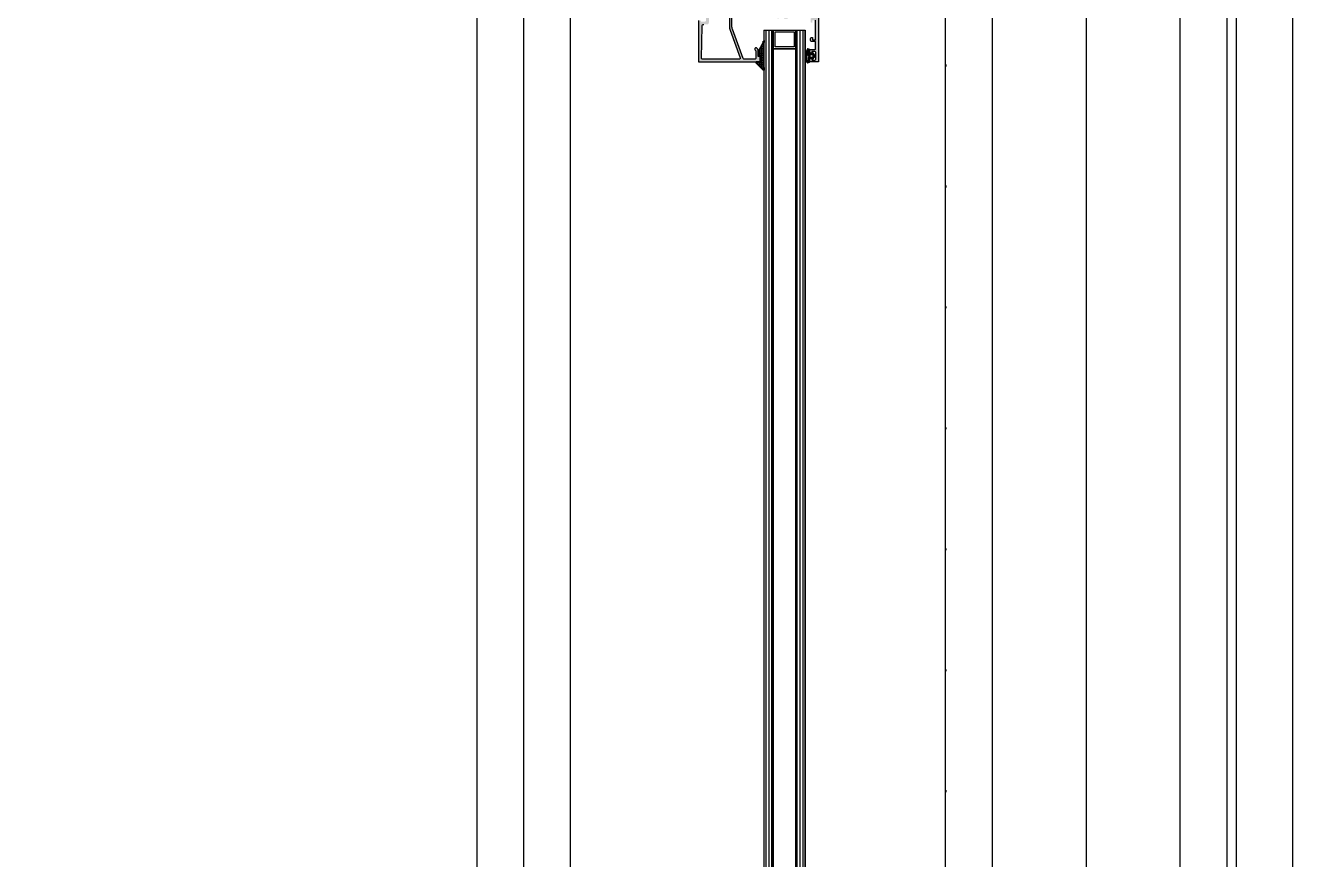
# Model space of a CAD drawing. Header units: inches. Extents: x 21 to 32698, y 13 to 3712.
# Drawn here: x 12782.7 to 12850.2, y 1342.1 to 1386.6 of the extents above; entities that cross this region are included whole.
import ezdxf

# ---------------------------------------------------------------- set-up
doc = ezdxf.new("R2010")
doc.units = ezdxf.units.IN
doc.header["$MEASUREMENT"] = 0
doc.set_wipeout_variables(frame=1)
doc.linetypes.add('DOT', pattern=[6.349999999999998, 0, -6.349999999999998])
doc.linetypes.add('IMPORT-HIDDEN2', pattern=[47.625, 31.75, -15.875])
for name, color, linetype, lineweight in [('Z_MİM_-KM-BEAM-RAY', 8, 'DOT', 25), ('Z_MİM_-KM-GLAZ', 8, 'Continuous', 25), ('Z_MİM_-KM-GLAZ-CURT', 8, 'Continuous', 25), ('Z_MİM_-KM-IZO-THERMAL', 8, 'Continuous', 25), ('Z_MİM_-KM-IZO-THERMAL-ROCKWOOL', 8, 'BATTING', 25), ('Z_MİM_-KM-PAINT', 8, 'Continuous', 25), ('Z_MİM_-KM-RAY-1', 8, 'IMPORT-HIDDEN2', 25), ('Z_MİM_-KM-WALL', 8, 'Continuous', 25), ('Z_MİM_-KM-WALL-PL', 8, 'Continuous', 25), ('Z_MİM_-KM-WALL-PLASTER', 8, 'Continuous', 25), ('Z_MİM_aksesuar_k', 8, 'Continuous', 25), ('Z_MİM_fitiller_k', 8, 'Continuous', 25), ('Z_MİM_hatch_k', 8, 'Continuous', 25), ('Z_MİM_PROFIL', 8, 'Continuous', 25)]:
    doc.layers.add(name, color=color, linetype=linetype, lineweight=lineweight)
doc.linetypes.add('BATTING', pattern='A,0.00254,-2.54,[134,ltypeshp.shx,S=2.54,R=0,X=-2.54,Y=0],-5.08,[134,ltypeshp.shx,S=2.54,R=180,X=2.54,Y=0],-2.54', length=10.16254)

# ---------------------------------------------------------------- blocks, each defined once
blk = doc.blocks.new('*U176')
blk.add_wipeout([(159.9999999999272, -24.99999999999997), (160.0000000001746, 16.500000001884473), (-5.820766091346741e-11, 16.500000002364686), (2.3283064365386963e-10, -24.99999999999997)])
at = {"layer": 'Z_MİM_fitiller_k'}
h = blk.add_hatch(dxfattribs=at)
h.set_pattern_fill('NET', color=256, scale=0.03, angle=-1.27e-14, style=0)
h.set_pattern_definition([(360, (-330.7044446549495, -43.6145576889854), (0, 0.09525), []), (90, (-330.7044446549495, -43.6145576889854), (-0.09525, 0), [])])
h.paths.add_polyline_path([(82.12681905523641, -9.884391610488834), (82.06707337381084, -9.938162723767176, -0.2735879079652654), (81.86745168702909, -9.978359863256642), (81.7575611077831, -9.940055760579725), (81.62022392073413, -9.865201998317216), (81.30241833355976, -9.716813814222421), (81.26561184019083, -9.6738570680158), (81.28709021330577, -9.655453821319696), (81.30703102318802, -9.656991384552398), (81.79795201261294, -9.702487519641007, 0.1083735473386312), (81.81496919995406, -9.704522907036885), (82.32226354283048, -9.71975171219239), (82.4883658766863, -9.712126850850481), (82.74994099411413, -9.664739485226178), (82.8032228205935, -9.661144653290117), (82.83322282059817, -9.661144653290117), (82.8532228205935, -9.68114465330874), (82.8532228205935, -9.71114465329012), (82.83322282059817, -9.75114465330408), (82.4726516864146, -10.10439161048417), (82.41265168642856, -10.10439161048417), (82.41265168642856, -9.884391610488834)])
at = {"layer": 'Z_MİM_hatch_k'}
h = blk.add_hatch(dxfattribs=at)
h.set_pattern_fill('NET3', color=256, scale=0.025, angle=89.99999999999999, style=0)
h.set_pattern_definition([(90, (-307.99347949886, -43.53574921165074), (-0.079375, 0), []), (149.9999999999999, (-307.99347949886, -43.53574921165074), (-0.0396875, -0.0687407664253898), []), (210, (-307.99347949886, -43.53574921165074), (0.0396875, -0.0687407664253899), [])])
h.paths.add_polyline_path([(82.0352309126523, -7.492474921375119), (81.81309771201339, -7.418636514201367), (81.72054354887221, -7.363297526772668, -0.7702234241018627), (81.74745867952005, -7.301062520129207), (81.94341930666705, -7.311831439753603, -0.0006406272235412), (81.94354523586809, -7.311807818665697, -0.1257904772710704), (81.96825731926366, -7.313444361045553, 0.8555699995164774), (81.98045326607534, -7.300682615490231, -0.1962615682786721), (81.96155504243215, -7.304391610484173), (81.79782280781075, -7.303771838780093, -0.4117632478994036), (81.75027729741994, -7.253805691261375, -0.4056575530331353), (81.7702687130426, -7.234391610488827), (81.95026871304724, -7.234391610488827, 0.414213562373761), (81.97026871304259, -7.214391610493492), (81.97026871304259, -7.124124611030865), (81.93025462654182, -7.124124611030865, -0.7159756942959973), (81.91805365135659, -7.088277333510647), (82.03460366051875, -6.998544332945326, -0.1655176740834594), (82.04680463565745, -6.994391610474862), (82.14373279256978, -6.994391610474862, -0.1655176740834616), (82.15593376770849, -6.998544332945326), (82.27248377687064, -7.088277333510647, -0.715975694295998), (82.26028280168538, -7.124124611030865), (82.2202687130426, -7.124124611030865), (82.2202687130426, -7.214391610493492, 0.4142135623727623), (82.24026871303795, -7.234391610488827), (82.40026871304725, -7.234391610488827, -0.4142135623729288), (82.42026871304259, -7.254391610484177), (82.46941328797253, -7.349657261140251, -0.2183144970098696), (82.45204394439936, -7.387541826094107), (82.32758685200241, -7.489991231124449)])
h.paths.add_polyline_path([(82.28301805619849, -7.420367336367789, 0.1774617136557717), (82.315223956306, -7.408253705526306), (82.33166170500917, -7.394095577254488, -0.2035105820344177), (82.39839652165537, -7.362615595154067, 0.7326565381488181), (82.40447773576015, -7.355150345155577, 0.4103633607472748), (82.39775672078834, -7.350351843798136, 0.4164829174914815), (82.38928608855927, -7.346936100955659), (82.35026871304727, -7.304391610484173), (82.16953463213284, -7.304391610484173, -0.1962615682788122), (82.13454192153877, -7.290105896211769, 0.6644946977371342), (82.10054483729178, -7.304391610484173), (82.09245782530633, -7.318145092717911, -0.2190930893685969), (82.01891432929551, -7.338099115948722), (81.85551205299558, -7.3359999989174, -0.1376462474072802), (81.7970270196325, -7.331609524392121, 1.387643710251261), (81.79596132576698, -7.352670208459329), (81.84618879988555, -7.361247975473829), (82.04665568136842, -7.42237533703593)], flags=16)
h.paths.add_polyline_path([(82.16026871305657, -7.214391610493492), (82.16026871305657, -7.098608073593652, 0.2558587809020803), (82.15104207877302, -7.081757714787102), (82.12220212855608, -7.063318740577968, 0.2923544259041921), (82.06833530092842, -7.063318740158877), (82.03949534754501, -7.081757715625285, 0.2558587844404029), (82.03026871305191, -7.098608074524975), (82.03026871305191, -7.214391610493492, 0.4142135623729288), (82.05026871304726, -7.234391610488827), (82.14026871303794, -7.234391610488827, 0.4142135623729288)], flags=16)
at = {"layer": 'Z_MİM_PROFIL'}
h = blk.add_hatch(color=256, dxfattribs=at)
h.paths.add_polyline_path([(79.79436741516692, -8.634391610512111), (78.91265168640528, -8.634391610512125), (78.03093595766694, -8.634391610512125, 0.8430389971078458), (77.97265168641461, -8.644391610498147), (77.97265168641461, -8.664391610493494), (78.02976860107155, -8.87755483794173), (78.0579239364597, -8.885099037319037, -0.5731460966447334), (78.06690186959456, -8.918424866699228), (78.02786092852475, -8.957465807745775, -0.1763269807107753), (78.01546190775697, -8.963247566089578), (77.77526635871033, -8.984261953645929, -0.4400105308898908), (77.74265168640994, -8.954376112717739), (77.74265168640994, -8.895253108559713, -0.1754523787634017), (77.74960504804041, -8.876047576569562), (77.84265168640995, -8.76439161049349), (77.84265168640995, -8.632783210814537), (77.7463933707564, -8.617537391373501, -0.3689194771093498), (77.71265074935508, -8.578029857740347), (77.71265074935508, -8.456534042629954, -0.4610063144275281), (77.75890812795842, -8.417026509020088), (78.08952112299156, -8.469390463201876, 0.461006314427708), (78.11264981228159, -8.449636696396936), (78.11264981228159, -7.744389736374444), (78.14264793816254, -7.714391610493492), (78.11264981228159, -7.684393484612542), (78.11264981228159, -6.954391610484178), (77.75265168641927, -6.954391610484178), (77.75265168641927, -7.144391610474868, -0.4142135623730949), (77.69265168640995, -7.204391610484178), (77.57265168641459, -7.204391610484178, -0.4142135623733172), (77.51265168640529, -7.144391610474868), (77.51265168640529, -7.104391610484183), (77.6326516864239, -7.104391610484183), (77.6326516864239, -6.934391610488829), (76.59265168640995, -6.934391610488829), (76.59265168640995, -7.104391610484183), (76.7126516864053, -7.104391610484183), (76.7126516864053, -7.144391610474868, -0.4142135623733172), (76.65265168641926, -7.204391610484178), (76.55265168641927, -7.204391610484178, -0.4142135623724292), (76.49265168640994, -7.144391610474868), (76.49265168640994, -6.944391610474866), (76.09265168640995, -6.944391610474866, 0.4142135623721794), (76.07265168641457, -6.964391610493492), (76.07265168641457, -7.234391610488843), (75.93589650770882, -7.234391610488843, -0.3129018860481769), (75.88906289824517, -7.201901979559637), (75.87391824262448, -7.161395758112504, -0.5233430778442544), (75.89265168640995, -7.134391610488831), (75.95265168641927, -7.134391610488831, 0.414213562372887), (75.9726516864146, -7.114391610493496), (75.9726516864146, -6.974391610502807, 0.4142135623731618), (75.92265168641461, -6.924391610502808), (75.56265168640527, -6.924391610502808, 0.4142135623730951), (75.51265168640529, -6.974391610502807), (75.51265168640529, -7.114391610493496, 0.4142135623730951), (75.53265168642392, -7.134391610488831), (75.59265168640995, -7.134391610488831, -0.5233430778443291), (75.6113851301954, -7.161395758112504), (75.5962404745747, -7.201901979559637, -0.3129018860480437), (75.54940686511108, -7.234391610488843), (75.4126516864053, -7.234391610488843), (75.4126516864053, -6.804391610484173, -0.4142135623730951), (75.43265168642392, -6.784391610488839), (82.39265168640995, -6.784391610488825, -0.4142135623722627), (82.41265168640528, -6.804391610484173), (82.41265168640528, -7.234391610488827), (82.27589650769949, -7.234391610488827, -0.3129018860483042), (82.22906289825914, -7.201901979559637), (82.21391824263846, -7.161395758112489, -0.5233430778443291), (82.23265168642392, -7.134391610488831), (82.29265168640995, -7.134391610488831, 0.4142135623722627), (82.3126516864053, -7.114391610493483), (82.3126516864053, -6.974391610502807, 0.4142135623730951), (82.26265168640528, -6.924391610502794), (81.90265168641928, -6.924391610502794, 0.4142135623731282), (81.85265168641926, -6.974391610502807), (81.85265168641926, -7.114391610493483, 0.4142135623744271), (81.87265168641459, -7.134391610488831), (81.93265168642392, -7.134391610488831, -0.5233430778433408), (81.95138513020937, -7.161395758112489), (81.9362404745887, -7.201901979559637, -0.3129018860482419), (81.88940686512504, -7.234391610488827), (81.75265168641926, -7.234391610488827), (81.75265168641926, -6.964391610493492, 0.4142135623730951), (81.73265168642394, -6.944391610474866), (81.33265168642392, -6.944391610474866), (81.33265168642392, -7.144391610474856, -0.414213562373095), (81.27265168641459, -7.204391610484178), (81.17265168641461, -7.204391610484178, -0.4142135623735391), (81.1126516864053, -7.144391610474856), (81.1126516864053, -7.104391610484171), (81.23265168642392, -7.104391610484171), (81.23265168642392, -6.934391610488829), (80.19265168640995, -6.934391610488829), (80.19265168640995, -7.104391610484171), (80.31265168640527, -7.104391610484171), (80.31265168640527, -7.144391610474856, -0.4142135623726512), (80.25265168641928, -7.204391610484178), (80.13265168642388, -7.204391610484178, -0.4142135623733723), (80.07265168641457, -7.144391610474856), (80.07265168641457, -6.954391610484178), (79.71265356052898, -6.954391610484178), (79.71265356052898, -7.684393484612527), (79.68265543467132, -7.714391610493492), (79.71265356052898, -7.744389736374444), (79.71265356052898, -8.449636696396936, 0.4610063144275047), (79.7357822498423, -8.469390463201863), (80.06639524487544, -8.417026509020076, -0.4610063144277004), (80.11265262347878, -8.456534042629954), (80.11265262347878, -8.578029857740347, -0.3689194771094593), (80.07891000207745, -8.617537391373485), (79.98265168642392, -8.632783210814537), (79.98265168642392, -8.76439161049349), (80.07569832479346, -8.876047576569562, -0.175452378762938), (80.08265168642392, -8.895253108559713), (80.08265168642392, -8.954376112717739, -0.4400105308894535), (80.05003701412352, -8.984261953645929), (79.8098414650769, -8.963247566089565, -0.1763269807108412), (79.79744244428583, -8.957465807745763), (79.75840150323928, -8.918424866699214, -0.5731460966434648), (79.76737943637417, -8.885099037319023), (79.79553477176229, -8.87755483794173), (79.85265168641926, -8.664391610493482), (79.85265168641926, -8.644391610498147, 0.8430389971075625)])
h.paths.add_polyline_path([(79.54265356053365, -8.474391610502806), (79.54265356053365, -8.274391610502803), (79.5726535605383, -8.274391610502803), (79.5726535605383, -7.154391610484168), (79.54265356053365, -7.154391610484168), (79.54265356053365, -6.954391610484178), (78.91265168640528, -6.954391610484178), (78.28264981230022, -6.954391610484178), (78.28264981230022, -7.154391610484182), (78.25264981229556, -7.154391610484182), (78.25264981229556, -8.274391610502803), (78.28264981230022, -8.274391610502803), (78.28264981230022, -8.474391610502806), (78.91265168640528, -8.474391610502806)], flags=16)
at = {"layer": 'Z_MİM_PROFIL', "ltscale": 10}
h = blk.add_hatch(color=256, dxfattribs=at)
edge = h.paths.add_edge_path()
edge.add_arc((80.50307923683954, -10.89439162837889), 0.5000000000239256, 270.00000000606923, 290.0000000060709, ccw=False)
edge.add_line((80.5030792368925, -11.39439162840282), (80.01265168642857, -11.39439162840282))
edge.add_arc((80.01265168642857, -11.37439162838419), 0.0200000000186282, 179.9999999999949, 270, ccw=False)
edge.add_line((79.99265168640994, -11.37439162838419), (79.99265168640994, -11.26439713896398))
edge.add_arc((79.97265168641825, -11.26439713895752), 0.0199999999916969, 359.9999999814968, 493.1710175612886)
edge.add_line((79.95896812087156, -11.24981084286847), (79.75844277251743, -11.43792588815705))
edge.add_arc((79.79265168641017, -11.47439162838399), 0.0500000000001967, 133.1710175796562, 269.9999999997558)
edge.add_line((79.79265168640995, -11.52439162838419), (80.5030792368925, -11.52439162838419))
edge.add_arc((80.5030792368941, -10.8943916283837), 0.6300000000004858, 269.9999999998553, 289.9999999998574)
edge.add_line((80.71855192718796, -11.48639797947982), (82.19555067924082, -10.94881439767924))
edge.add_arc((82.21265168641199, -10.99579902873439), 0.050000000016572, -9.404175216332078e-10, 109.99999999905651, ccw=False)
edge.add_line((82.26265168642857, -10.99579902873521), (82.26265168642857, -12.96580311097352))
edge.add_arc((82.21265168642024, -12.96580311096902), 0.0500000000083247, 268.99999999483254, 359.9999999948419, ccw=False)
edge.add_line((82.21177906609373, -13.01579549573509), (80.51090644377982, -12.98610665369926))
edge.add_arc((80.51265168442872, -12.88612188418123), 0.1000000000024762, 179.9999999970637, 268.9999999970604, ccw=False)
edge.add_line((80.41265168442624, -12.88612188417611), (80.41265168442624, -12.72439161508956))
edge.add_arc((80.31265168542741, -12.72439161508956), 0.0999999989988254, 1.0178e-12, 90)
edge.add_line((80.31265168542741, -12.62439161609074), (79.80265168641927, -12.62439161609074))
edge.add_arc((79.8026516864138, -12.67439161609126), 0.050000000000523, 89.99999999373048, 232.707158492771)
edge.add_line((79.7723572359304, -12.71416907541135), (79.91797407522098, -12.8403025998283))
edge.add_arc((79.93009185541558, -12.82439161608261), 0.0200000000150073, 232.7071585205871, 329.5738007805805)
edge.add_line((79.94733749920269, -12.83452017821984), (79.98265168642392, -12.77439161460062))
edge.add_line((79.98265168642392, -12.77439161460062), (80.21265168642857, -12.77439161460062))
edge.add_arc((80.21265168642854, -12.82439161408841), 0.0499999994877918, 1.432454155292362e-11, 89.99999999998369, ccw=False)
edge.add_line((80.26265168591635, -12.8243916140884), (80.26265168591635, -13.03439161200223))
edge.add_line((80.26265168591635, -13.03439161200223), (80.21265168642857, -13.03439161200223))
edge.add_line((80.21265168642857, -13.03439161200223), (80.21265168642857, -13.18439161048883))
edge.add_line((80.21265168642857, -13.18439161048883), (82.41265168642856, -13.18439161048883))
edge.add_line((82.41265168642856, -13.18439161048883), (82.41265168642856, -9.884391610488834))
edge.add_line((82.41265168642856, -9.884391610488834), (82.1226516864146, -9.884391610488834))
edge.add_line((82.1226516864146, -9.884391610488834), (82.1226516864146, -9.994391610474864))
edge.add_line((82.1226516864146, -9.994391610474864), (81.82864673581204, -9.994391610474864))
edge.add_arc((81.82864673580853, -10.17439161047757), 0.1800000000027122, 89.99999999887817, 151.4281218565882)
edge.add_arc((81.72765168641925, -10.11939161047486), 0.0649999999964337, 151.4281218543521, 331.4281218543581)
edge.add_arc((81.82864673578285, -10.1743916105015), 0.0499999999987039, 89.99999996651923, 151.4281218242352, ccw=False)
edge.add_line((81.82864673581204, -10.1243916105028), (82.21265168642856, -10.1243916105028))
edge.add_arc((82.21265168642856, -10.1743916105028), 0.0499999999999972, -1.9895196601282805e-12, 89.99999999998369, ccw=False)
edge.add_line((82.26265168642857, -10.1743916105028), (82.26265168642857, -10.75103814103787))
edge.add_arc((82.21265168641574, -10.75103814104489), 0.0500000000128296, -69.99999999194688, 8.050619726418518e-09, ccw=False)
edge.add_line((82.22975269359301, -10.79802277209384), (80.67408930856034, -11.36423793877621))
at = {"layer": 'Z_MİM_-KM-GLAZ-CURT'}
for points in [[(-5.82077e-11, 14.99999999727151), (-5.82077e-11, 18.50000000236468), (160.0000000001746, 18.50000000188446), (160.0000000001746, 15.00000000141881)], [(2.328306e-10, -22.5), (2.328306e-10, -25), (159.9999999999272, -25.00000000048022), (159.9999999999272, -22.50000000048022)]]:
    blk.add_lwpolyline(points, dxfattribs=at)
at = {"layer": 'Z_MİM_-KM-RAY-1', "ltscale": 0.15}
for p, q in [((160.0000000001746, 1.884473e-09), (0, 0)), ((160.0000000001746, -19.99999999811553), (0, -20))]:
    blk.add_line(p, q, dxfattribs=at)
at = {"layer": 'Z_MİM_aksesuar_k'}
for p, q in [((80.71265262347877, -9.684391610512117), (80.71265262347877, -7.484391610512119)), ((148.7938635196886, -7.484391614912594), (80.71265262347877, -7.484391610512119)), ((80.71265262347877, -7.484391610512119), (148.7938635196886, -7.484391614912594)), ((148.7938635196886, -7.592556850357509), (80.71265262347877, -7.592556845957019)), ((148.7938635196886, -7.751306850348186), (80.71265262347877, -7.751306845947708)), ((148.7938635196886, -7.910056850338874), (80.71265262347877, -7.910056845938384)), ((148.7938635196886, -7.968806850352847), (80.71265262347877, -7.968806845952356)), ((148.7938635196886, -7.984391614912594), (80.71265262347877, -7.984391610512119)), ((81.70833421301795, -9.184391610512117), (81.70833421301795, -7.984391610512119)), ((148.7938635196886, -9.184391614912599), (80.71265262347877, -9.184391610512117)), ((148.7938635196886, -9.199976379449067), (80.71265262347877, -9.199976375048584)), ((148.7938635196886, -9.258726379439755), (80.71265262347877, -9.258726375039274)), ((148.7938635196886, -9.41747637943044), (80.71265262347877, -9.417476375029963)), ((148.7938635196886, -9.576226379444414), (80.71265262347877, -9.57622637504393)), ((80.71265262347877, -9.684391610512117), (148.7938635196886, -9.684391614912599))]:
    blk.add_line(p, q, dxfattribs=at)
for points in [[(81.70833421301795, -9.184391610512117), (80.71265262347877, -9.184391610512117), (80.71265262347877, -7.984391610512119), (81.70833421301795, -7.984391610512119)], [(81.60833421301793, -9.084391610512114), (80.81265262347878, -9.084391610512114), (80.81265262347878, -8.084391610512114), (81.60833421301793, -8.084391610512114)]]:
    blk.add_lwpolyline(points, close=True, dxfattribs=at)
at = {"layer": 'Z_MİM_fitiller_k'}
for points in [[(82.2202687130426, -7.214391610493492), (82.2202687130426, -7.124124611030865), (82.26028280168538, -7.124124611030865, 0.715975694295998), (82.27248377687064, -7.088277333510647), (82.15593376770849, -6.998544332945326, 0.1655176740834616), (82.14373279256978, -6.994391610474862), (82.04680463565745, -6.994391610474862, 0.1655176740834594), (82.03460366051875, -6.998544332945326), (81.91805365135659, -7.088277333510647, 0.7159756942959975), (81.93025462654182, -7.124124611030865), (81.97026871304259, -7.124124611030865), (81.97026871304259, -7.214391610493492, -0.414213562373761), (81.95026871304724, -7.234391610488827), (81.7702687130426, -7.234391610488827, 0.4142135623730951), (81.75026871304726, -7.254391610484177, 0.4230581993031068), (81.80029292259131, -7.303781188862927), (81.96155504243215, -7.304391610484173, 0.1962615682786721), (81.98045326607534, -7.300682615490231, -0.661043752728607), (81.9723494687234, -7.314985287656611, 0.1480780811280966), (81.94354399869917, -7.311808049074912, 0.0006343350210416), (81.94341930666705, -7.311831439753603), (81.74745867952005, -7.301062520129207, 0.7702234241018636), (81.72054354887221, -7.363297526772668), (81.81309771201339, -7.418636514201367), (82.0352309126523, -7.492474921375119), (82.32758685200241, -7.489991231124449), (82.45204394439936, -7.387541826094107, 0.2183144970098696), (82.46941328797253, -7.349657261140251), (82.42026871304259, -7.254391610484177, 0.4142135623729287), (82.40026871304725, -7.234391610488827), (82.24026871303795, -7.234391610488827, -0.4142135623727621)], [(81.79596132576698, -7.352670208459329), (81.84618879988555, -7.361247975473829), (82.04665568136842, -7.42237533703593), (82.28301805619849, -7.420367336367789, 0.1774617136563931), (82.315223956306, -7.408253705526306), (82.33166170500917, -7.394095577254488, -0.2035105820344177), (82.39839652165537, -7.362615595154067, 0.7326565381488181), (82.40447773576015, -7.355150345155577, 0.4103633607472749), (82.39775672078834, -7.350351843798136, 0.4164829174914815), (82.38928608855927, -7.346936100955659), (82.35026871304727, -7.304391610484173), (82.16953463213284, -7.304391610484173, -0.1962615682788122), (82.13454192153877, -7.290105896211769, 0.664494697737288), (82.10054483729178, -7.304391610484173), (82.09245782530633, -7.318145092717911, -0.219093089368458), (82.01891432929551, -7.338099115948722), (81.85551205299558, -7.3359999989174, -0.1387799835672536), (81.79657342483988, -7.331443575119209, 1.356329022827827)], [(82.12220212855608, -7.063318740577968, 0.2923544271904933), (82.06833530074218, -7.063318740298567), (82.03949534754501, -7.081757715625285, 0.2558587844405164), (82.03026871305191, -7.098608074524975), (82.03026871305191, -7.214391610493492, 0.4142135623735947), (82.05026871304726, -7.234391610488827), (82.14026871303794, -7.234391610488827, 0.4142135623729287), (82.16026871305657, -7.214391610493492), (82.16026871305657, -7.098608073593652, 0.2558587826855968), (82.1510420786566, -7.081757714740533)], [(82.12681905523641, -9.884391610488834), (82.41265168642856, -9.884391610488834), (82.41265168642856, -10.10439161048417), (82.4726516864146, -10.10439161048417), (82.83322282059817, -9.75114465330408), (82.8532228205935, -9.71114465329012), (82.8532228205935, -9.68114465330874), (82.83322282059817, -9.661144653290117), (82.8032228205935, -9.661144653290117), (82.74994099411413, -9.664739485226178), (82.4883658766863, -9.712126850850481), (82.32226354283048, -9.71975171219239), (81.81496919995406, -9.704522907036885, -0.1083735473386312), (81.79795201261294, -9.702487519641007), (81.30703102318802, -9.656991384552398), (81.28709021330577, -9.655453821319696), (81.26561184019083, -9.6738570680158), (81.30241833355976, -9.716813814222421), (81.62022392073413, -9.865201998317216), (81.7575611077831, -9.940055760579725), (81.86745168702909, -9.978359863256642, 0.2735879079652654), (82.06707337381084, -9.938162723767176)]]:
    blk.add_lwpolyline(points, format="xyb", close=True, dxfattribs=at)
at = {"layer": 'Z_MİM_PROFIL'}
for points in [[(75.43265168642392, -6.784391610488839), (82.39265168640995, -6.784391610488825, -0.4142135623730951), (82.41265168640528, -6.804391610484173), (82.41265168640528, -7.234391610488827), (82.27589650769949, -7.234391610488827, -0.3129018860482934), (82.22906289825914, -7.201901979559637), (82.21391824263846, -7.161395758112489, -0.5233430778443291), (82.23265168642392, -7.134391610488831), (82.29265168640995, -7.134391610488831, 0.4142135623730951), (82.3126516864053, -7.114391610493483), (82.3126516864053, -6.974391610502807, 0.4142135623730951), (82.26265168640528, -6.924391610502794), (81.90265168641928, -6.924391610502794, 0.4142135623731615), (81.85265168641926, -6.974391610502807), (81.85265168641926, -7.114391610493483, 0.4142135623730951), (81.87265168641459, -7.134391610488831), (81.93265168642392, -7.134391610488831, -0.5233430778442542), (81.95138513020937, -7.161395758112489), (81.9362404745887, -7.201901979559637, -0.3129018860482419), (81.88940686512504, -7.234391610488827), (81.75265168641926, -7.234391610488827), (81.75265168641926, -6.964391610493492, 0.4142135623730951), (81.73265168642394, -6.944391610474866), (81.33265168642392, -6.944391610474866), (81.33265168642392, -7.144391610474856, -0.4142135623726511), (81.27265168641459, -7.204391610484178), (81.17265168641461, -7.204391610484178, -0.4142135623735391), (81.1126516864053, -7.144391610474856), (81.1126516864053, -7.104391610484171), (81.23265168642392, -7.104391610484171), (81.23265168642392, -6.934391610488829), (80.19265168640995, -6.934391610488829)], [(79.79265168640995, -11.52439162838419), (80.5030792368925, -11.52439162838419, 0.0874886635259336), (80.71855192718796, -11.48639797947982), (82.19555067924082, -10.94881439767924, -0.5205670505517669), (82.26265168642857, -10.99579902873521), (82.26265168642857, -12.96580311097352, -0.4193348017583959), (82.21177906609373, -13.01579549573509), (80.51090644377982, -12.98610665369926, -0.4091108014277075), (80.41265168442624, -12.88612188417611)], [(80.21265168642857, -13.18439161048883), (82.41265168642856, -13.18439161048883), (82.41265168642856, -9.884391610488834), (82.1226516864146, -9.884391610488834), (82.1226516864146, -9.994391610474864), (81.82864673581204, -9.994391610474864, 0.2746391976848581), (81.67056752807694, -10.0883046539515, 1), (81.78473584476158, -10.15047856699822, -0.2746391976849084), (81.82864673581204, -10.1243916105028), (82.21265168642856, -10.1243916105028, -0.4142135623730951), (82.26265168642857, -10.1743916105028), (82.26265168642857, -10.75103814103787, -0.3152987888789985), (82.22975269359301, -10.79802277209384), (80.67408930856034, -11.36423793877621, -0.0874886635259314), (80.5030792368925, -11.39439162840282), (80.01265168642857, -11.39439162840282, -0.4142135623730951)]]:
    blk.add_lwpolyline(points, format="xyb", dxfattribs=at)
blk = doc.blocks.new('-KM_Kiriş İzi-1K')
at = {"layer": 'Z_MİM_-KM-BEAM-RAY'}
for p, q in [((3475.000858306885, 525.0000953674316), (3475.000858306885, 155.00009059906)), ((3500.001430511475, 525.0000953674316), (3500.001430511475, 155.00009059906))]:
    blk.add_line(p, q, dxfattribs=at)

msp = doc.modelspace()

# ---------------------------------------------------------------- block references
at = {"layer": 'Z_MİM_-KM-GLAZ', "ltscale": 1.5, "rotation": 270}
msp.add_blockref('*U176', (12831.71404954255, 1467.083716716713), dxfattribs=at)

# ---------------------------------------------------------------- next in the draw order: linework, layer by layer
at = {"layer": 'Z_MİM_-KM-IZO-THERMAL'}
msp.add_lwpolyline([(11329.21380157811, 1162.158650810004), (11329.21380157811, 969.5831087493367), (12844.21488399846, 969.5831087493367), (12844.21488399846, 2594.584265079446), (9029.214802936147, 2594.584265079446), (9029.214802936147, 1624.583233919091), (9319.214049533437, 1624.583233919091), (9319.214049533437, 969.583108823979), (10654.21387310369, 969.5831008522473), (10654.21387310369, 1161.831515063127)], dxfattribs=at)
at = {"layer": 'Z_MİM_-KM-IZO-THERMAL-ROCKWOOL', "ltscale": 0.45}
msp.add_lwpolyline([(11334.21380157811, 1162.158650810004), (11334.21380157811, 974.5831087493368), (12839.21488399846, 974.5831087493368), (12839.21488399846, 2589.584265079445), (9034.214802936143, 2589.584265079445), (9034.214802936143, 1629.583233919091), (9324.214049533435, 1629.583233919091), (9324.214049533435, 974.5831087941223), (10649.21387310369, 974.583100882104), (10649.21387310369, 1161.831515063127)], dxfattribs=at)
at = {"layer": 'Z_MİM_-KM-PAINT'}
msp.add_lwpolyline([(11326.21380157811, 1162.158650810004), (11326.21380157811, 966.5831087493367), (12847.21488399846, 966.5831087493367), (12847.21488399846, 2597.584265079445), (9026.214802936147, 2597.584265079445), (9026.214802936147, 1621.58323391909), (9316.214049533437, 1621.58323391909), (9316.214049533437, 966.5831088418925), (10657.21387310369, 966.5831008343337), (10657.21387310369, 1161.831515063127)], dxfattribs=at)
at = {"layer": 'Z_MİM_-KM-WALL'}
msp.add_line((12811.71488399846, 1137.083199348397), (12811.71488399846, 1507.083204116768), dxfattribs=at)
at = {"layer": 'Z_MİM_-KM-WALL-PL'}
msp.add_lwpolyline([(11341.71380157811, 1162.158650810004), (11341.71380157811, 982.0831087493367), (12831.71488399846, 982.0831087493367), (12831.71488399846, 2582.084265079445), (9041.714802936143, 2582.084265079445), (9041.714802936143, 1637.083233919091), (9331.714049533435, 1637.083233919091), (9331.714049533435, 982.0831087493367), (10641.71387310369, 982.0831009268891), (10641.71387310369, 1161.831515063127)], dxfattribs=at)
at = {"layer": 'Z_MİM_-KM-WALL-PLASTER'}
for points in [[(11326.71380157811, 1162.158650810004), (11326.71380157811, 967.0831087493366), (12846.71488399846, 967.0831087493366), (12846.71488399846, 2597.084265079445), (9026.714802936143, 2597.084265079445), (9026.714802936143, 1622.083233919091), (9316.714049533435, 1622.083233919091), (9316.714049533435, 967.0831088389057), (10656.71387310369, 967.0831008373204), (10656.71387310369, 1161.831515063127)], [(11339.21380157811, 1162.158650810004), (11339.21380157811, 979.5831087493366), (12834.21488399846, 979.5831087493366), (12834.21488399846, 2584.584265079445), (9039.214802936147, 2584.584265079445), (9039.214802936147, 1634.583233919091), (9329.214049533437, 1634.583233919091), (9329.214049533437, 979.5831087642651), (10644.21387310369, 979.5831009119607), (10644.21387310369, 1161.831515063127)]]:
    msp.add_lwpolyline(points, dxfattribs=at)
msp.add_lwpolyline([(12474.21488399846, 1644.583294715828), (12804.21469416325, 1644.583294715828), (12804.21469416325, 1504.583204116768), (12809.21488399846, 1504.583204116768), (12809.21488399846, 1139.583199348397), (12804.2149117973, 1139.583199348397), (12804.21469812023, 1004.583143765308), (12474.21488399846, 1004.583143765308)], close=True, dxfattribs=at)

# ---------------------------------------------------------------- next in the draw order: block references
at = {"layer": 'Z_MİM_-KM-BEAM-RAY'}
msp.add_blockref('-KM_Kiriş İzi-1K', (9331.714049533442, 982.0831087493367), dxfattribs=at)

doc.saveas('drawing.dxf')
